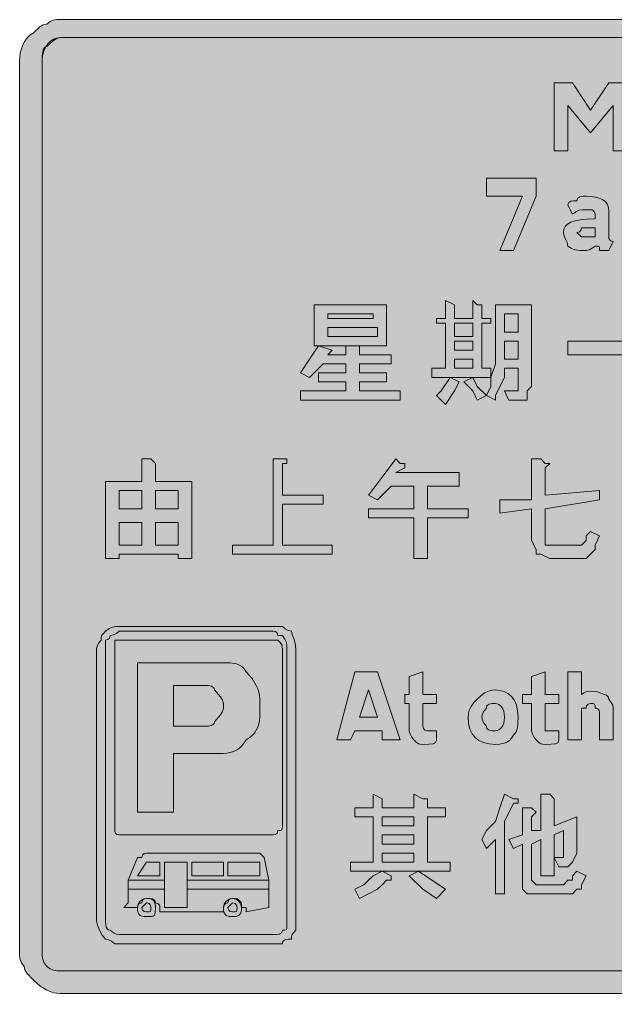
# Model space of a CAD drawing. Header units: metres. Extents: x 91 to 477, y 6 to 264.
# Drawn here: x 90.7 to 248.5, y 6.2 to 264.2 of the extents above; entities that cross this region are included whole.
import ezdxf

# ---------------------------------------------------------------- set-up
doc = ezdxf.new("R2010")
doc.units = ezdxf.units.M
for name, color, linetype, true_color in [('FILL_BLACK_000000', 7, 'Continuous', 0x000000), ('FILL_BLUE_0000FF', 7, 'Continuous', 0x0000ff), ('FILL_WHITE_FFFFFF', 7, 'Continuous', 0xffffff)]:
    doc.layers.add(name, color=color, linetype=linetype, true_color=true_color)

msp = doc.modelspace()

# ---------------------------------------------------------------- hatches: boundary and pattern name
at = {"layer": 'FILL_BLACK_000000', "true_color": 0x000000}
h = msp.add_hatch(color=7, dxfattribs=at)
h.dxf.hatch_style = 1
h.paths.add_polyline_path([(468.39, 264.22), (469.29, 264.09), (470.19, 263.73), (471.09, 263.04), (471.99, 262.83), (472.89, 262.29), (474.69, 260.64), (475.09, 260.59), (475.4, 260.43), (475.89, 259.89), (476.38, 259.12), (477.09, 258.24), (477.09, 253.44), (477.09, 17.04), (477.05, 15.24), (476.79, 13.44), (476.5, 12.54), (476.08, 11.64), (475.48, 10.74), (474.69, 9.84), (472.89, 8.19), (471.99, 7.65), (471.09, 7.44), (470.19, 6.75), (469.29, 6.39), (468.39, 6.26), (467.49, 6.24), (101.49, 6.24), (100.59, 6.3), (99.69, 6.46), (98.79, 6.75), (97.89, 7.14), (96.09, 8.26), (94.29, 9.84), (92.64, 11.64), (92.1, 12.54), (91.89, 13.44), (91.2, 14.34), (90.84, 15.24), (90.71, 16.14), (90.69, 17.04), (90.69, 253.44), (90.75, 254.39), (90.91, 255.41), (91.2, 256.46), (91.59, 257.49), (92.1, 258.47), (92.71, 259.35), (93.45, 260.08), (94.29, 260.64), (96.09, 262.29), (96.99, 262.83), (97.89, 263.04), (98.79, 263.73), (99.69, 264.09), (100.59, 264.22), (101.49, 264.24), (467.49, 264.24), (468.39, 264.22)])
h.paths.add_polyline_path([(99.69, 258.69), (97.89, 257.04), (97.49, 256.93), (97.2, 256.65), (96.98, 256.22), (96.84, 255.69), (96.71, 254.51), (96.69, 253.44), (96.69, 17.04), (96.71, 16.14), (96.84, 15.24), (97.2, 14.34), (97.89, 13.44), (98.79, 12.75), (99.69, 12.39), (100.59, 12.26), (101.49, 12.24), (467.49, 12.24), (468.69, 12.24), (469.4, 12.26), (469.89, 12.39), (470.38, 12.75), (471.09, 13.44), (471.78, 14.34), (472.14, 15.24), (472.27, 16.14), (472.29, 17.04), (472.29, 253.44), (472.27, 254.51), (472.14, 255.69), (472, 256.22), (471.78, 256.65), (471.49, 256.93), (471.09, 257.04), (469.29, 258.69), (468.39, 259.23), (467.49, 259.44), (101.49, 259.44), (100.59, 259.23), (99.69, 258.69)], flags=16)
h = msp.add_hatch(color=7, dxfattribs=at)
h.dxf.hatch_style = 1
h.paths.add_polyline_path([(235.89, 241.44), (235.89, 229.44), (232.29, 229.44), (232.29, 247.44), (237.09, 247.44), (241.89, 240.24), (246.69, 247.44), (251.49, 247.44), (251.49, 229.44), (247.89, 229.44), (247.89, 241.44), (241.89, 234.24), (235.89, 241.44)])
h = msp.add_hatch(color=7, dxfattribs=at)
h.dxf.hatch_style = 1
h.paths.add_polyline_path([(223.89, 217.44), (214.29, 217.44), (214.29, 222.24), (227.49, 222.24), (227.49, 217.44), (221.49, 203.04), (217.89, 203.04), (223.89, 217.44)])
h = msp.add_hatch(color=7, dxfattribs=at)
h.dxf.hatch_style = 1
h.paths.add_polyline_path([(242.94, 213.24), (242.58, 213.65), (242.29, 213.79), (241.89, 213.84), (240.69, 213.84), (239.79, 213.82), (238.89, 213.69), (237.99, 213.33), (237.09, 212.64), (235.89, 215.04), (235.94, 215.44), (236.1, 215.73), (236.64, 216.09), (237.41, 216.22), (238.29, 216.24), (238.34, 216.64), (238.5, 216.93), (239.04, 217.29), (239.81, 217.42), (240.69, 217.44), (241.98, 217.38), (243.15, 217.21), (244.17, 216.93), (245.04, 216.54), (245.74, 216.03), (246.26, 215.41), (246.58, 214.68), (246.69, 213.84), (246.69, 206.64), (246.74, 206.24), (246.88, 205.95), (247.29, 205.59), (247.89, 205.44), (246.69, 203.04), (244.29, 203.04), (244.27, 203.73), (244.14, 204.09), (243.78, 204.22), (243.09, 204.24), (242.34, 203.64), (241.57, 203.23), (240.69, 203.04), (239.1, 203.06), (237.84, 203.19), (236.81, 203.55), (235.89, 204.24), (235.7, 205.14), (235.29, 206.04), (234.88, 206.94), (234.69, 207.84), (234.8, 208.68), (235.16, 209.41), (235.77, 210.03), (236.64, 210.54), (237.8, 210.93), (239.25, 211.21), (241.01, 211.38), (243.09, 211.44), (243.09, 212.64), (242.94, 213.24)])
h.paths.add_polyline_path([(240.69, 206.64), (243.09, 206.64), (243.09, 209.04), (239.49, 209.04), (239.34, 208.44), (238.98, 208.03), (238.69, 207.89), (238.29, 207.84), (239.49, 206.64), (240.69, 206.64)], flags=16)
h = msp.add_hatch(color=7, dxfattribs=at)
h.dxf.hatch_style = 1
h.paths.add_polyline_path([(168.69, 188.64), (187.89, 188.64), (187.89, 177.84), (168.69, 177.84), (168.69, 188.64)])
h.paths.add_polyline_path([(172.29, 186.24), (172.29, 185.04), (184.29, 185.04), (184.29, 186.24), (172.29, 186.24)], flags=16)
h.paths.add_polyline_path([(185.49, 182.64), (172.29, 182.64), (172.29, 180.24), (185.49, 180.24), (185.49, 182.64)], flags=16)
h = msp.add_hatch(color=7, dxfattribs=at)
h.dxf.hatch_style = 1
h.paths.add_polyline_path([(211.89, 188.64), (213.09, 188.64), (213.09, 187.44), (213.09, 185.04), (215.49, 185.04), (215.49, 183.84), (213.09, 183.84), (213.09, 171.84), (215.49, 171.84), (215.49, 169.44), (199.89, 169.44), (199.89, 171.84), (203.49, 171.84), (203.49, 183.84), (201.09, 183.84), (201.09, 185.04), (203.49, 185.04), (203.49, 189.84), (205.89, 188.64), (205.89, 187.44), (205.89, 185.04), (210.69, 185.04), (210.69, 189.84), (211.89, 188.64)])
h.paths.add_polyline_path([(205.89, 176.64), (210.69, 176.64), (210.69, 179.04), (205.89, 179.04), (205.89, 176.64)], flags=16)
h.paths.add_polyline_path([(205.89, 174.24), (205.89, 171.84), (210.69, 171.84), (210.69, 174.24), (205.89, 174.24)], flags=16)
h.paths.add_polyline_path([(210.69, 183.84), (205.89, 183.84), (205.89, 180.24), (210.69, 180.24), (210.69, 183.84)], flags=16)
h = msp.add_hatch(color=7, dxfattribs=at)
h.dxf.hatch_style = 1
h.paths.add_polyline_path([(225.09, 165.84), (225.09, 164.64), (225.09, 163.44), (223.89, 163.44), (220.29, 163.44), (219.09, 165.84), (221.49, 165.84), (222.69, 165.84), (222.69, 167.04), (222.69, 171.84), (219.09, 171.84), (219.09, 169.44), (217.89, 167.04), (216.69, 164.64), (216.69, 163.44), (214.29, 164.64), (215.49, 167.04), (215.49, 169.44), (216.69, 173.04), (216.69, 176.64), (216.69, 188.64), (226.29, 188.64), (226.29, 167.04), (225.09, 165.84)])
h.paths.add_polyline_path([(219.09, 179.04), (219.09, 174.24), (222.69, 174.24), (222.69, 179.04), (219.09, 179.04)], flags=16)
h.paths.add_polyline_path([(222.69, 186.24), (219.09, 186.24), (219.09, 181.44), (222.69, 181.44), (222.69, 186.24)], flags=16)
h = msp.add_hatch(color=7, dxfattribs=at)
h.dxf.hatch_style = 1
h.paths.add_polyline_path([(262.29, 179.04), (262.29, 175.44), (235.89, 175.44), (235.89, 179.04), (262.29, 179.04)])
h = msp.add_hatch(color=7, dxfattribs=at)
h.dxf.hatch_style = 1
h.paths.add_polyline_path([(172.29, 175.44), (177.09, 175.44), (177.09, 177.84), (180.69, 177.84), (180.69, 176.64), (180.69, 175.44), (189.09, 175.44), (189.09, 173.04), (180.69, 173.04), (180.69, 170.64), (187.89, 170.64), (187.89, 168.24), (180.69, 168.24), (180.69, 165.84), (191.49, 165.84), (191.49, 163.44), (165.09, 163.44), (165.09, 165.84), (177.09, 165.84), (177.09, 168.24), (169.89, 168.24), (169.89, 170.64), (177.09, 170.64), (177.09, 173.04), (171.09, 173.04), (167.49, 169.44), (165.09, 170.64), (167.49, 174.24), (169.89, 177.84), (173.49, 176.64), (172.29, 175.44)])
h = msp.add_hatch(color=7, dxfattribs=at)
h.dxf.hatch_style = 1
h.paths.add_polyline_path([(202.29, 165.84), (204.69, 169.44), (207.09, 168.24), (205.89, 165.84), (203.49, 162.24), (201.09, 164.64), (202.29, 165.84)])
h = msp.add_hatch(color=7, dxfattribs=at)
h.dxf.hatch_style = 1
h.paths.add_polyline_path([(211.89, 167.04), (214.29, 164.64), (211.89, 163.44), (210.69, 165.84), (208.29, 168.24), (210.69, 169.44), (211.89, 167.04)])
h = msp.add_hatch(color=7, dxfattribs=at)
h.dxf.hatch_style = 1
h.paths.add_polyline_path([(126.69, 141.84), (136.29, 141.84), (136.29, 121.44), (132.69, 121.44), (132.69, 122.64), (117.09, 122.64), (117.09, 121.44), (113.49, 121.44), (113.49, 141.84), (123.09, 141.84), (123.09, 147.84), (125.49, 147.84), (126.69, 146.64), (126.69, 141.84)])
h.paths.add_polyline_path([(123.09, 134.64), (123.09, 139.44), (117.09, 139.44), (117.09, 134.64), (123.09, 134.64)], flags=16)
h.paths.add_polyline_path([(126.69, 134.64), (132.69, 134.64), (132.69, 139.44), (126.69, 139.44), (126.69, 134.64)], flags=16)
h.paths.add_polyline_path([(117.09, 131.04), (117.09, 125.04), (123.09, 125.04), (123.09, 131.04), (117.09, 131.04)], flags=16)
h.paths.add_polyline_path([(132.69, 131.04), (126.69, 131.04), (126.69, 125.04), (132.69, 125.04), (132.69, 131.04)], flags=16)
h = msp.add_hatch(color=7, dxfattribs=at)
h.dxf.hatch_style = 1
h.paths.add_polyline_path([(161.49, 147.84), (161.49, 146.64), (160.29, 146.64), (160.29, 138.24), (171.09, 138.24), (171.09, 135.84), (160.29, 135.84), (160.29, 125.04), (173.49, 125.04), (173.49, 122.64), (147.09, 122.64), (147.09, 125.04), (157.89, 125.04), (157.89, 147.84), (160.29, 147.84), (161.49, 147.84)])
h = msp.add_hatch(color=7, dxfattribs=at)
h.dxf.hatch_style = 1
h.paths.add_polyline_path([(186.69, 143.04), (190.29, 147.84), (191.49, 146.64), (192.69, 146.64), (192.69, 145.44), (190.29, 144.24), (207.09, 144.24), (207.09, 140.64), (198.69, 140.64), (198.69, 134.64), (209.49, 134.64), (209.49, 132.24), (198.69, 132.24), (198.69, 121.44), (195.09, 121.44), (195.09, 132.24), (183.09, 132.24), (183.09, 134.64), (195.09, 134.64), (195.09, 140.64), (189.09, 140.64), (185.49, 137.04), (183.09, 138.24), (186.69, 143.04)])
h = msp.add_hatch(color=7, dxfattribs=at)
h.dxf.hatch_style = 1
h.paths.add_polyline_path([(229.89, 146.64), (231.09, 146.64), (229.89, 145.44), (229.89, 138.24), (244.29, 139.44), (244.29, 137.04), (229.89, 134.64), (229.89, 127.44), (229.89, 126.24), (229.89, 125.04), (231.09, 125.04), (238.29, 125.04), (239.49, 125.04), (240.69, 126.24), (240.69, 127.44), (241.89, 128.64), (244.29, 127.44), (243.09, 125.04), (243.09, 123.84), (241.89, 122.64), (240.69, 121.44), (239.49, 121.44), (231.09, 121.44), (228.69, 122.64), (227.49, 122.64), (227.49, 123.84), (226.29, 126.24), (226.29, 134.64), (217.89, 133.44), (217.89, 137.04), (226.29, 137.04), (226.29, 147.84), (228.69, 147.84), (229.89, 146.64)])
h = msp.add_hatch(color=7, dxfattribs=at)
h.dxf.hatch_style = 1
h.paths.add_polyline_path([(115.01, 20.13), (114.24, 20.49), (113.49, 20.64), (112.61, 21.73), (111.84, 23.04), (111.3, 24.35), (111.09, 25.44), (111.09, 97.44), (111.28, 98.32), (111.69, 99.09), (112.29, 99.84), (112.31, 100.55), (112.44, 101.04), (112.8, 101.53), (113.49, 102.24), (114.39, 102.93), (115.29, 103.29), (116.19, 103.42), (117.09, 103.44), (157.89, 103.44), (160.29, 103.44), (161.04, 102.84), (161.81, 102.43), (162.69, 102.24), (162.88, 101.32), (163.29, 100.29), (163.7, 99.03), (163.89, 97.44), (163.89, 25.44), (163.89, 23.04), (163.2, 22.33), (162.84, 21.84), (162.71, 21.35), (162.69, 20.64), (161.81, 20.62), (161.04, 20.49), (160.5, 20.13), (160.34, 19.84), (160.29, 19.44), (157.89, 19.44), (117.09, 19.44), (115.89, 19.44), (115.01, 20.13)])
h.paths.add_polyline_path([(158.77, 21.86), (159.54, 21.99), (160.08, 22.35), (160.24, 22.64), (160.29, 23.04), (160.98, 23.06), (161.34, 23.19), (161.47, 23.55), (161.49, 24.24), (161.49, 25.44), (161.49, 97.44), (161.47, 98.34), (161.34, 99.24), (160.98, 100.14), (160.29, 101.04), (159.09, 101.04), (159.04, 101.44), (158.9, 101.73), (158.49, 102.09), (157.89, 102.24), (117.09, 102.24), (116.34, 101.64), (115.57, 101.23), (114.69, 101.04), (114.64, 100.64), (114.5, 100.35), (114.09, 99.99), (113.49, 99.84), (113.49, 97.44), (113.49, 25.44), (113.51, 24.56), (113.64, 23.79), (114, 23.25), (114.29, 23.09), (114.69, 23.04), (115.57, 22.35), (116.34, 21.99), (117.09, 21.84), (157.89, 21.84), (158.77, 21.86)], flags=16)
h = msp.add_hatch(color=7, dxfattribs=at)
h.dxf.hatch_style = 1
h.paths.add_polyline_path([(186.69, 75.84), (183.09, 75.84), (179.49, 75.84), (178.29, 73.44), (174.69, 73.44), (179.49, 91.44), (183.09, 91.44), (185.49, 91.44), (191.49, 73.44), (186.69, 73.44), (186.69, 75.84)])
h.paths.add_polyline_path([(180.69, 79.44), (183.09, 79.44), (185.49, 79.44), (183.09, 86.64), (180.69, 79.44)], flags=16)
h = msp.add_hatch(color=7, dxfattribs=at)
h.dxf.hatch_style = 1
h.paths.add_polyline_path([(201.09, 85.44), (201.09, 83.04), (197.49, 83.04), (197.49, 77.04), (197.64, 76.44), (198, 76.03), (198.29, 75.89), (198.69, 75.84), (199.89, 75.84), (201.09, 75.84), (201.09, 73.44), (201.03, 73.04), (200.86, 72.75), (200.58, 72.53), (200.19, 72.39), (199.06, 72.26), (197.49, 72.24), (196.78, 72.26), (196.29, 72.39), (195.8, 72.75), (195.09, 73.44), (194.49, 74.19), (194.08, 74.96), (193.89, 75.84), (193.89, 83.04), (192.69, 83.04), (192.69, 85.44), (193.89, 85.44), (193.89, 90.24), (197.49, 91.44), (197.49, 85.44), (201.09, 85.44)])
h = msp.add_hatch(color=7, dxfattribs=at)
h.dxf.hatch_style = 1
h.paths.add_polyline_path([(233.49, 85.44), (233.49, 83.04), (229.89, 83.04), (229.89, 77.04), (229.89, 75.84), (231.09, 75.84), (232.29, 75.84), (233.49, 75.84), (233.49, 73.44), (233.43, 73.04), (233.27, 72.75), (232.98, 72.53), (232.59, 72.39), (231.46, 72.26), (229.89, 72.24), (229.18, 72.26), (228.69, 72.39), (228.2, 72.75), (227.49, 73.44), (226.89, 74.19), (226.48, 74.96), (226.29, 75.84), (226.29, 83.04), (223.89, 83.04), (223.89, 85.44), (226.29, 85.44), (226.29, 90.24), (229.89, 91.44), (229.89, 85.44), (233.49, 85.44)])
h = msp.add_hatch(color=7, dxfattribs=at)
h.dxf.hatch_style = 1
h.paths.add_polyline_path([(239.99, 85.83), (240.6, 86.11), (241.28, 86.28), (242.04, 86.34), (242.85, 86.28), (243.71, 86.11), (244.59, 85.83), (245.49, 85.44), (246.09, 85.29), (246.5, 84.93), (246.64, 84.64), (246.69, 84.24), (247.38, 83.36), (247.74, 82.59), (247.89, 81.84), (247.89, 73.44), (244.29, 73.44), (244.29, 80.64), (244.14, 81.24), (243.78, 81.65), (243.49, 81.79), (243.09, 81.84), (243.07, 82.53), (242.94, 82.89), (242.58, 83.02), (241.89, 83.04), (241.29, 82.89), (240.88, 82.53), (240.74, 82.24), (240.69, 81.84), (239.49, 81.84), (239.49, 80.64), (239.49, 73.44), (235.89, 73.44), (235.89, 91.44), (239.49, 91.44), (239.49, 85.44), (239.99, 85.83)])
h = msp.add_hatch(color=7, dxfattribs=at)
h.dxf.hatch_style = 1
h.paths.add_polyline_path([(222.54, 76.59), (222.18, 75.56), (221.49, 74.64), (220.99, 73.85), (220.4, 73.25), (219.76, 72.83), (219.09, 72.54), (217.78, 72.28), (216.69, 72.24), (215, 72.35), (213.54, 72.69), (212.3, 73.25), (211.29, 74.04), (210.5, 75.05), (209.94, 76.29), (209.6, 77.75), (209.49, 79.44), (209.54, 80.29), (209.7, 81.03), (210.24, 82.29), (211.01, 83.32), (211.89, 84.24), (212.81, 85.12), (213.84, 85.89), (215.1, 86.43), (215.84, 86.59), (216.69, 86.64), (217.98, 86.53), (219.15, 86.19), (220.17, 85.63), (221.04, 84.84), (221.74, 83.83), (222.26, 82.59), (222.58, 81.13), (222.69, 79.44), (222.67, 77.85), (222.54, 76.59)])
h.paths.add_polyline_path([(218.88, 81.01), (218.65, 81.63), (218.34, 82.14), (217.98, 82.53), (217.57, 82.81), (217.14, 82.98), (216.69, 83.04), (215.81, 83.02), (215.04, 82.89), (214.5, 82.53), (214.34, 82.24), (214.29, 81.84), (213.69, 81.09), (213.28, 80.32), (213.09, 79.44), (213.28, 78.56), (213.69, 77.79), (214.29, 77.04), (214.34, 76.64), (214.5, 76.35), (215.04, 75.99), (215.81, 75.86), (216.69, 75.84), (217.14, 75.9), (217.57, 76.06), (217.98, 76.35), (218.34, 76.74), (218.65, 77.25), (218.88, 77.86), (219.04, 78.6), (219.09, 79.44), (219.04, 80.28), (218.88, 81.01)], flags=16)
h = msp.add_hatch(color=7, dxfattribs=at)
h.dxf.hatch_style = 1
h.paths.add_polyline_path([(198.69, 57.84), (198.69, 56.64), (198.69, 55.44), (203.49, 55.44), (203.49, 53.04), (198.69, 53.04), (198.69, 41.04), (204.69, 41.04), (204.69, 38.64), (178.29, 38.64), (178.29, 41.04), (184.29, 41.04), (184.29, 53.04), (179.49, 53.04), (179.49, 55.44), (184.29, 55.44), (184.29, 59.04), (186.69, 57.84), (186.69, 55.44), (195.09, 55.44), (195.09, 59.04), (197.49, 57.84), (198.69, 57.84)])
h.paths.add_polyline_path([(186.69, 45.84), (195.09, 45.84), (195.09, 48.24), (186.69, 48.24), (186.69, 45.84)], flags=16)
h.paths.add_polyline_path([(186.69, 53.04), (186.69, 50.64), (195.09, 50.64), (195.09, 53.04), (186.69, 53.04)], flags=16)
h.paths.add_polyline_path([(195.09, 43.44), (186.69, 43.44), (186.69, 41.04), (195.09, 41.04), (195.09, 43.44)], flags=16)
h = msp.add_hatch(color=7, dxfattribs=at)
h.dxf.hatch_style = 1
h.paths.add_polyline_path([(222.69, 57.84), (222.69, 56.64), (221.49, 56.64), (219.09, 51.84), (219.09, 32.64), (216.69, 32.64), (216.69, 47.04), (214.29, 44.64), (213.09, 47.04), (214.29, 49.44), (216.69, 51.84), (217.89, 55.44), (219.09, 59.04), (221.49, 57.84), (222.69, 57.84)])
h = msp.add_hatch(color=7, dxfattribs=at)
h.dxf.hatch_style = 1
h.paths.add_polyline_path([(228.69, 37.44), (228.69, 47.04), (226.29, 45.84), (226.29, 37.44), (226.29, 36.24), (227.49, 35.04), (228.69, 35.04), (234.69, 35.04), (235.89, 36.24), (237.09, 36.24), (237.09, 37.44), (238.29, 38.64), (240.69, 37.44), (239.49, 35.04), (239.49, 33.84), (238.29, 33.84), (237.09, 32.64), (235.89, 32.64), (227.49, 32.64), (225.09, 32.64), (223.89, 33.84), (223.89, 35.04), (223.89, 36.24), (223.89, 45.84), (221.49, 44.64), (220.29, 47.04), (223.89, 48.24), (223.89, 55.44), (225.09, 55.44), (226.29, 55.44), (227.49, 54.24), (226.29, 53.04), (226.29, 49.44), (228.69, 49.44), (228.69, 59.04), (231.09, 59.04), (232.29, 57.84), (232.29, 50.64), (238.29, 53.04), (238.29, 44.64), (238.29, 43.44), (237.09, 41.04), (235.89, 39.84), (234.69, 39.84), (233.49, 39.84), (232.29, 42.24), (232.29, 37.44), (228.69, 37.44)])
h.paths.add_polyline_path([(233.49, 42.24), (234.69, 42.24), (234.69, 43.44), (234.69, 44.64), (234.69, 49.44), (232.29, 48.24), (232.29, 42.24), (233.49, 42.24)], flags=16)
h = msp.add_hatch(color=7, dxfattribs=at)
h.dxf.hatch_style = 1
h.paths.add_polyline_path([(135.09, 41.04), (129.09, 41.04), (129.09, 36.24), (119.49, 36.24), (121.89, 42.24), (123.09, 42.24), (123.14, 42.64), (123.28, 42.93), (123.69, 43.29), (124.29, 43.44), (154.29, 43.44), (155.49, 42.24), (156.69, 36.24), (135.09, 36.24), (135.09, 41.04)])
h.paths.add_polyline_path([(154.29, 41.04), (145.89, 41.04), (145.89, 37.44), (154.29, 37.44), (154.29, 41.04)], flags=16)
h.paths.add_polyline_path([(144.69, 37.44), (144.69, 41.04), (136.29, 41.04), (136.29, 37.44), (144.69, 37.44)], flags=16)
h.paths.add_polyline_path([(124.29, 41.04), (121.89, 37.44), (127.89, 37.44), (127.89, 41.04), (124.29, 41.04)], flags=16)
h = msp.add_hatch(color=7, dxfattribs=at)
h.dxf.hatch_style = 1
h.paths.add_polyline_path([(129.09, 36.24), (129.09, 33.84), (119.49, 33.84), (119.49, 36.24), (129.09, 36.24)])
h = msp.add_hatch(color=7, dxfattribs=at)
h.dxf.hatch_style = 1
h.paths.add_polyline_path([(156.69, 36.24), (156.69, 33.84), (135.09, 33.84), (135.09, 36.24), (156.69, 36.24)])
h = msp.add_hatch(color=7, dxfattribs=at)
h.dxf.hatch_style = 1
h.paths.add_polyline_path([(181.89, 35.04), (183.09, 36.24), (184.29, 37.44), (186.69, 38.64), (189.09, 37.44), (189.09, 36.24), (187.89, 36.24), (186.69, 35.04), (185.49, 33.84), (183.09, 32.64), (180.69, 31.44), (179.49, 33.84), (181.89, 35.04)])
h = msp.add_hatch(color=7, dxfattribs=at)
h.dxf.hatch_style = 1
h.paths.add_polyline_path([(199.89, 36.24), (203.49, 33.84), (201.09, 31.44), (197.49, 33.84), (193.89, 37.44), (196.29, 38.64), (199.89, 36.24)])
h = msp.add_hatch(color=7, dxfattribs=at)
h.dxf.hatch_style = 1
h.paths.add_polyline_path([(150.69, 27.84), (150.69, 29.04), (149.49, 29.04), (149.49, 30.24), (148.78, 30.93), (148.29, 31.29), (147.8, 31.42), (147.09, 31.44), (146.49, 31.29), (146.08, 30.93), (145.94, 30.64), (145.89, 30.24), (145.49, 30.19), (145.2, 30.05), (144.84, 29.64), (144.69, 29.04), (144.69, 27.84), (127.89, 27.84), (127.89, 29.04), (127.84, 29.44), (127.7, 29.73), (127.29, 30.09), (126.69, 30.24), (126.64, 30.64), (126.48, 30.93), (125.94, 31.29), (125.17, 31.42), (124.29, 31.44), (123.69, 31.29), (123.28, 30.93), (123.14, 30.64), (123.09, 30.24), (122.69, 30.19), (122.4, 30.05), (122.04, 29.64), (121.89, 29.04), (118.29, 29.04), (119.49, 30.24), (119.49, 33.84), (129.09, 33.84), (129.09, 29.04), (135.09, 29.04), (135.09, 33.84), (156.69, 33.84), (156.69, 30.24), (156.69, 29.04), (150.69, 27.84)])
h = msp.add_hatch(color=7, dxfattribs=at)
h.dxf.hatch_style = 1
h.paths.add_polyline_path([(126.56, 27.23), (126.39, 26.94), (126.1, 26.77), (125.68, 26.68), (124.29, 26.64), (123.41, 26.68), (122.64, 26.94), (122.33, 27.23), (122.1, 27.65), (121.94, 28.25), (121.89, 29.04), (122.1, 29.92), (122.64, 30.69), (123.41, 31.23), (124.29, 31.44), (125.08, 31.39), (125.68, 31.23), (126.1, 31), (126.39, 30.69), (126.65, 29.92), (126.69, 29.04), (126.65, 27.65), (126.56, 27.23)])
h.paths.add_polyline_path([(124.98, 30.05), (124.69, 30.19), (124.29, 30.24), (123.09, 29.04), (123.14, 28.64), (123.28, 28.35), (123.69, 27.99), (124.29, 27.84), (124.98, 27.86), (125.34, 27.99), (125.47, 28.35), (125.49, 29.04), (125.34, 29.64), (124.98, 30.05)], flags=16)
h = msp.add_hatch(color=7, dxfattribs=at)
h.dxf.hatch_style = 1
h.paths.add_polyline_path([(149.28, 27.65), (149.05, 27.23), (148.74, 26.94), (147.97, 26.68), (147.09, 26.64), (146.21, 26.68), (145.44, 26.94), (145.13, 27.23), (144.9, 27.65), (144.74, 28.25), (144.69, 29.04), (144.9, 29.92), (145.44, 30.69), (146.21, 31.23), (147.09, 31.44), (147.97, 31.23), (148.74, 30.69), (149.28, 29.92), (149.49, 29.04), (149.44, 28.25), (149.28, 27.65)])
h.paths.add_polyline_path([(147.78, 30.05), (147.49, 30.19), (147.09, 30.24), (145.89, 29.04), (145.94, 28.64), (146.08, 28.35), (146.49, 27.99), (147.09, 27.84), (147.78, 27.86), (148.14, 27.99), (148.27, 28.35), (148.29, 29.04), (148.14, 29.64), (147.78, 30.05)], flags=16)
at = {"layer": 'FILL_BLUE_0000FF', "true_color": 0x0000ff}
h = msp.add_hatch(color=7, dxfattribs=at)
h.dxf.hatch_style = 1
h.paths.add_polyline_path([(116.49, 48.39), (116.08, 48.75), (115.94, 49.04), (115.89, 49.44), (115.89, 50.64), (115.89, 97.44), (115.89, 98.64), (115.89, 99.84), (117.09, 99.84), (157.89, 99.84), (159.09, 99.84), (159.78, 99.13), (160.14, 98.64), (160.27, 98.15), (160.29, 97.44), (160.29, 50.64), (160.27, 49.95), (160.14, 49.59), (159.78, 49.46), (159.09, 49.44), (159.04, 49.04), (158.9, 48.75), (158.49, 48.39), (157.89, 48.24), (117.09, 48.24), (116.49, 48.39)])
at = {"layer": 'FILL_WHITE_FFFFFF', "true_color": 0xffffff}
h = msp.add_hatch(color=7, dxfattribs=at)
h.dxf.hatch_style = 1
h.paths.add_polyline_path([(467.49, 259.44), (468.39, 259.23), (469.29, 258.69), (471.09, 257.04), (471.49, 256.93), (471.78, 256.65), (472, 256.22), (472.14, 255.69), (472.27, 254.51), (472.29, 253.44), (472.29, 17.04), (472.29, 14.64), (471.89, 14.59), (471.6, 14.45), (471.24, 14.04), (471.09, 13.44), (470.38, 12.75), (469.89, 12.39), (469.4, 12.26), (468.69, 12.24), (467.49, 12.24), (101.49, 12.24), (100.59, 12.26), (99.69, 12.39), (98.79, 12.75), (97.89, 13.44), (97.2, 14.34), (96.84, 15.24), (96.71, 16.14), (96.69, 17.04), (96.69, 253.44), (96.8, 254.73), (97.1, 255.9), (97.58, 256.92), (98.19, 257.79), (98.92, 258.49), (99.73, 259.01), (100.59, 259.33), (101.49, 259.44), (467.49, 259.44)])
h = msp.add_hatch(color=7, dxfattribs=at)
h.dxf.hatch_style = 1
h.paths.add_polyline_path([(121.89, 54.24), (121.89, 93.84), (144.69, 93.84), (146.47, 93.8), (148.14, 93.54), (148.9, 93.25), (149.58, 92.83), (150.19, 92.23), (150.69, 91.44), (152.26, 89.64), (153.39, 87.84), (153.78, 86.94), (154.06, 86.04), (154.23, 85.14), (154.29, 84.24), (154.29, 79.44), (154.23, 78.54), (154.06, 77.66), (153.78, 76.8), (153.39, 75.99), (152.88, 75.23), (152.26, 74.55), (151.53, 73.94), (150.69, 73.44), (150.19, 72.6), (149.58, 71.86), (148.9, 71.25), (148.14, 70.74), (147.33, 70.35), (146.47, 70.06), (145.59, 69.9), (144.69, 69.84), (131.49, 69.84), (131.49, 54.24), (121.89, 54.24)])
h.paths.add_polyline_path([(140.77, 77.06), (141.54, 77.19), (142.08, 77.55), (142.24, 77.84), (142.29, 78.24), (143.94, 80.04), (144.48, 80.94), (144.69, 81.84), (144.69, 83.04), (144.48, 83.94), (143.94, 84.84), (142.29, 86.64), (142.24, 87.04), (142.08, 87.33), (141.54, 87.69), (140.77, 87.82), (139.89, 87.84), (131.49, 87.84), (131.49, 77.04), (139.89, 77.04), (140.77, 77.06)], flags=16)

# ---------------------------------------------------------------- linework, layer by layer
at = {"layer": 'FILL_BLACK_000000', "lineweight": 0, "true_color": 0x000000}
for points in [[(467.49, 6.24), (101.49, 6.24), (100.59, 6.3), (99.69, 6.46), (98.79, 6.75), (97.89, 7.14), (96.09, 8.26), (94.29, 9.84), (92.64, 11.64), (92.1, 12.54), (91.89, 13.44), (91.2, 14.34), (90.84, 15.24), (90.71, 16.14), (90.69, 17.04), (90.69, 253.44), (90.75, 254.39), (90.91, 255.41), (91.2, 256.46), (91.59, 257.49), (92.1, 258.47), (92.71, 259.35), (93.45, 260.08), (94.29, 260.64), (96.09, 262.29), (96.99, 262.83), (97.89, 263.04), (98.79, 263.73), (99.69, 264.09), (100.59, 264.22), (101.49, 264.24), (467.49, 264.24)], [(467.49, 259.44), (101.49, 259.44), (100.59, 259.23), (99.69, 258.69), (97.89, 257.04), (97.49, 256.93), (97.2, 256.65), (96.98, 256.22), (96.84, 255.69), (96.71, 254.51), (96.69, 253.44), (96.69, 17.04), (96.71, 16.14), (96.84, 15.24), (97.2, 14.34), (97.89, 13.44), (98.79, 12.75), (99.69, 12.39), (100.59, 12.26), (101.49, 12.24), (467.49, 12.24)]]:
    msp.add_lwpolyline(points, dxfattribs=at)
for points in [[(235.89, 241.44), (235.89, 229.44), (232.29, 229.44), (232.29, 247.44), (237.09, 247.44), (241.89, 240.24), (246.69, 247.44), (251.49, 247.44), (251.49, 229.44), (247.89, 229.44), (247.89, 241.44), (241.89, 234.24)], [(223.89, 217.44), (214.29, 217.44), (214.29, 222.24), (227.49, 222.24), (227.49, 217.44), (221.49, 203.04), (217.89, 203.04)], [(242.94, 213.24), (242.58, 213.65), (242.29, 213.79), (241.89, 213.84), (240.69, 213.84), (239.79, 213.82), (238.89, 213.69), (237.99, 213.33), (237.09, 212.64), (235.89, 215.04), (235.94, 215.44), (236.1, 215.73), (236.64, 216.09), (237.41, 216.22), (238.29, 216.24), (238.34, 216.64), (238.5, 216.93), (239.04, 217.29), (239.81, 217.42), (240.69, 217.44), (241.98, 217.38), (243.15, 217.21), (244.17, 216.93), (245.04, 216.54), (245.74, 216.03), (246.26, 215.41), (246.58, 214.68), (246.69, 213.84), (246.69, 206.64), (246.74, 206.24), (246.88, 205.95), (247.29, 205.59), (247.89, 205.44), (246.69, 203.04), (244.29, 203.04), (244.27, 203.73), (244.14, 204.09), (243.78, 204.22), (243.09, 204.24), (242.34, 203.64), (241.57, 203.23), (240.69, 203.04), (239.1, 203.06), (237.84, 203.19), (236.81, 203.55), (235.89, 204.24), (235.7, 205.14), (235.29, 206.04), (234.88, 206.94), (234.69, 207.84), (234.8, 208.68), (235.16, 209.41), (235.77, 210.03), (236.64, 210.54), (237.8, 210.93), (239.25, 211.21), (241.01, 211.38), (243.09, 211.44), (243.09, 212.64)], [(240.69, 206.64), (243.09, 206.64), (243.09, 209.04), (239.49, 209.04), (239.34, 208.44), (238.98, 208.03), (238.69, 207.89), (238.29, 207.84), (239.49, 206.64)], [(168.69, 188.64), (187.89, 188.64), (187.89, 177.84), (168.69, 177.84)], [(211.89, 188.64), (213.09, 188.64), (213.09, 187.44), (213.09, 185.04), (215.49, 185.04), (215.49, 183.84), (213.09, 183.84), (213.09, 171.84), (215.49, 171.84), (215.49, 169.44), (199.89, 169.44), (199.89, 171.84), (203.49, 171.84), (203.49, 183.84), (201.09, 183.84), (201.09, 185.04), (203.49, 185.04), (203.49, 189.84), (205.89, 188.64), (205.89, 187.44), (205.89, 185.04), (210.69, 185.04), (210.69, 189.84)], [(225.09, 165.84), (225.09, 164.64), (225.09, 163.44), (223.89, 163.44), (220.29, 163.44), (219.09, 165.84), (221.49, 165.84), (222.69, 165.84), (222.69, 167.04), (222.69, 171.84), (219.09, 171.84), (219.09, 169.44), (217.89, 167.04), (216.69, 164.64), (216.69, 163.44), (214.29, 164.64), (215.49, 167.04), (215.49, 169.44), (216.69, 173.04), (216.69, 176.64), (216.69, 188.64), (226.29, 188.64), (226.29, 167.04)], [(172.29, 186.24), (172.29, 185.04), (184.29, 185.04), (184.29, 186.24)], [(222.69, 186.24), (219.09, 186.24), (219.09, 181.44), (222.69, 181.44)], [(210.69, 183.84), (205.89, 183.84), (205.89, 180.24), (210.69, 180.24)], [(185.49, 182.64), (172.29, 182.64), (172.29, 180.24), (185.49, 180.24)], [(205.89, 176.64), (210.69, 176.64), (210.69, 179.04), (205.89, 179.04)], [(219.09, 179.04), (219.09, 174.24), (222.69, 174.24), (222.69, 179.04)], [(262.29, 179.04), (262.29, 175.44), (235.89, 175.44), (235.89, 179.04)], [(172.29, 175.44), (177.09, 175.44), (177.09, 177.84), (180.69, 177.84), (180.69, 176.64), (180.69, 175.44), (189.09, 175.44), (189.09, 173.04), (180.69, 173.04), (180.69, 170.64), (187.89, 170.64), (187.89, 168.24), (180.69, 168.24), (180.69, 165.84), (191.49, 165.84), (191.49, 163.44), (165.09, 163.44), (165.09, 165.84), (177.09, 165.84), (177.09, 168.24), (169.89, 168.24), (169.89, 170.64), (177.09, 170.64), (177.09, 173.04), (171.09, 173.04), (167.49, 169.44), (165.09, 170.64), (167.49, 174.24), (169.89, 177.84), (173.49, 176.64)], [(205.89, 174.24), (205.89, 171.84), (210.69, 171.84), (210.69, 174.24)], [(202.29, 165.84), (204.69, 169.44), (207.09, 168.24), (205.89, 165.84), (203.49, 162.24), (201.09, 164.64)], [(211.89, 167.04), (214.29, 164.64), (211.89, 163.44), (210.69, 165.84), (208.29, 168.24), (210.69, 169.44)], [(126.69, 141.84), (136.29, 141.84), (136.29, 121.44), (132.69, 121.44), (132.69, 122.64), (117.09, 122.64), (117.09, 121.44), (113.49, 121.44), (113.49, 141.84), (123.09, 141.84), (123.09, 147.84), (125.49, 147.84), (126.69, 146.64)], [(161.49, 147.84), (161.49, 146.64), (160.29, 146.64), (160.29, 138.24), (171.09, 138.24), (171.09, 135.84), (160.29, 135.84), (160.29, 125.04), (173.49, 125.04), (173.49, 122.64), (147.09, 122.64), (147.09, 125.04), (157.89, 125.04), (157.89, 147.84), (160.29, 147.84)], [(186.69, 143.04), (190.29, 147.84), (191.49, 146.64), (192.69, 146.64), (192.69, 145.44), (190.29, 144.24), (207.09, 144.24), (207.09, 140.64), (198.69, 140.64), (198.69, 134.64), (209.49, 134.64), (209.49, 132.24), (198.69, 132.24), (198.69, 121.44), (195.09, 121.44), (195.09, 132.24), (183.09, 132.24), (183.09, 134.64), (195.09, 134.64), (195.09, 140.64), (189.09, 140.64), (185.49, 137.04), (183.09, 138.24)], [(229.89, 146.64), (231.09, 146.64), (229.89, 145.44), (229.89, 138.24), (244.29, 139.44), (244.29, 137.04), (229.89, 134.64), (229.89, 127.44), (229.89, 126.24), (229.89, 125.04), (231.09, 125.04), (238.29, 125.04), (239.49, 125.04), (240.69, 126.24), (240.69, 127.44), (241.89, 128.64), (244.29, 127.44), (243.09, 125.04), (243.09, 123.84), (241.89, 122.64), (240.69, 121.44), (239.49, 121.44), (231.09, 121.44), (228.69, 122.64), (227.49, 122.64), (227.49, 123.84), (226.29, 126.24), (226.29, 134.64), (217.89, 133.44), (217.89, 137.04), (226.29, 137.04), (226.29, 147.84), (228.69, 147.84)], [(123.09, 134.64), (123.09, 139.44), (117.09, 139.44), (117.09, 134.64)], [(126.69, 134.64), (132.69, 134.64), (132.69, 139.44), (126.69, 139.44)], [(117.09, 131.04), (117.09, 125.04), (123.09, 125.04), (123.09, 131.04)], [(132.69, 131.04), (126.69, 131.04), (126.69, 125.04), (132.69, 125.04)], [(115.01, 20.13), (114.24, 20.49), (113.49, 20.64), (112.61, 21.73), (111.84, 23.04), (111.3, 24.35), (111.09, 25.44), (111.09, 97.44), (111.28, 98.32), (111.69, 99.09), (112.29, 99.84), (112.31, 100.55), (112.44, 101.04), (112.8, 101.53), (113.49, 102.24), (114.39, 102.93), (115.29, 103.29), (116.19, 103.42), (117.09, 103.44), (157.89, 103.44), (160.29, 103.44), (161.04, 102.84), (161.81, 102.43), (162.69, 102.24), (162.88, 101.32), (163.29, 100.29), (163.7, 99.03), (163.89, 97.44), (163.89, 25.44), (163.89, 23.04), (163.2, 22.33), (162.84, 21.84), (162.71, 21.35), (162.69, 20.64), (161.81, 20.62), (161.04, 20.49), (160.5, 20.13), (160.34, 19.84), (160.29, 19.44), (157.89, 19.44), (117.09, 19.44), (115.89, 19.44)], [(158.77, 21.86), (159.54, 21.99), (160.08, 22.35), (160.24, 22.64), (160.29, 23.04), (160.98, 23.06), (161.34, 23.19), (161.47, 23.55), (161.49, 24.24), (161.49, 25.44), (161.49, 97.44), (161.47, 98.34), (161.34, 99.24), (160.98, 100.14), (160.29, 101.04), (159.09, 101.04), (159.04, 101.44), (158.9, 101.73), (158.49, 102.09), (157.89, 102.24), (117.09, 102.24), (116.34, 101.64), (115.57, 101.23), (114.69, 101.04), (114.64, 100.64), (114.5, 100.35), (114.09, 99.99), (113.49, 99.84), (113.49, 97.44), (113.49, 25.44), (113.51, 24.56), (113.64, 23.79), (114, 23.25), (114.29, 23.09), (114.69, 23.04), (115.57, 22.35), (116.34, 21.99), (117.09, 21.84), (157.89, 21.84)], [(186.69, 75.84), (183.09, 75.84), (179.49, 75.84), (178.29, 73.44), (174.69, 73.44), (179.49, 91.44), (183.09, 91.44), (185.49, 91.44), (191.49, 73.44), (186.69, 73.44)], [(201.09, 85.44), (201.09, 83.04), (197.49, 83.04), (197.49, 77.04), (197.64, 76.44), (198, 76.03), (198.29, 75.89), (198.69, 75.84), (199.89, 75.84), (201.09, 75.84), (201.09, 73.44), (201.03, 73.04), (200.86, 72.75), (200.58, 72.53), (200.19, 72.39), (199.06, 72.26), (197.49, 72.24), (196.78, 72.26), (196.29, 72.39), (195.8, 72.75), (195.09, 73.44), (194.49, 74.19), (194.08, 74.96), (193.89, 75.84), (193.89, 83.04), (192.69, 83.04), (192.69, 85.44), (193.89, 85.44), (193.89, 90.24), (197.49, 91.44), (197.49, 85.44)], [(233.49, 85.44), (233.49, 83.04), (229.89, 83.04), (229.89, 77.04), (229.89, 75.84), (231.09, 75.84), (232.29, 75.84), (233.49, 75.84), (233.49, 73.44), (233.43, 73.04), (233.27, 72.75), (232.98, 72.53), (232.59, 72.39), (231.46, 72.26), (229.89, 72.24), (229.18, 72.26), (228.69, 72.39), (228.2, 72.75), (227.49, 73.44), (226.89, 74.19), (226.48, 74.96), (226.29, 75.84), (226.29, 83.04), (223.89, 83.04), (223.89, 85.44), (226.29, 85.44), (226.29, 90.24), (229.89, 91.44), (229.89, 85.44)], [(239.99, 85.83), (240.6, 86.11), (241.28, 86.28), (242.04, 86.34), (242.85, 86.28), (243.71, 86.11), (244.59, 85.83), (245.49, 85.44), (246.09, 85.29), (246.5, 84.93), (246.64, 84.64), (246.69, 84.24), (247.38, 83.36), (247.74, 82.59), (247.89, 81.84), (247.89, 73.44), (244.29, 73.44), (244.29, 80.64), (244.14, 81.24), (243.78, 81.65), (243.49, 81.79), (243.09, 81.84), (243.07, 82.53), (242.94, 82.89), (242.58, 83.02), (241.89, 83.04), (241.29, 82.89), (240.88, 82.53), (240.74, 82.24), (240.69, 81.84), (239.49, 81.84), (239.49, 80.64), (239.49, 73.44), (235.89, 73.44), (235.89, 91.44), (239.49, 91.44), (239.49, 85.44)], [(180.69, 79.44), (183.09, 79.44), (185.49, 79.44), (183.09, 86.64)], [(222.54, 76.59), (222.18, 75.56), (221.49, 74.64), (220.99, 73.85), (220.4, 73.25), (219.76, 72.83), (219.09, 72.54), (217.78, 72.28), (216.69, 72.24), (215, 72.35), (213.54, 72.69), (212.3, 73.25), (211.29, 74.04), (210.5, 75.05), (209.94, 76.29), (209.6, 77.75), (209.49, 79.44), (209.54, 80.29), (209.7, 81.03), (210.24, 82.29), (211.01, 83.32), (211.89, 84.24), (212.81, 85.12), (213.84, 85.89), (215.1, 86.43), (215.84, 86.59), (216.69, 86.64), (217.98, 86.53), (219.15, 86.19), (220.17, 85.63), (221.04, 84.84), (221.74, 83.83), (222.26, 82.59), (222.58, 81.13), (222.69, 79.44), (222.67, 77.85)], [(218.88, 81.01), (218.65, 81.63), (218.34, 82.14), (217.98, 82.53), (217.57, 82.81), (217.14, 82.98), (216.69, 83.04), (215.81, 83.02), (215.04, 82.89), (214.5, 82.53), (214.34, 82.24), (214.29, 81.84), (213.69, 81.09), (213.28, 80.32), (213.09, 79.44), (213.28, 78.56), (213.69, 77.79), (214.29, 77.04), (214.34, 76.64), (214.5, 76.35), (215.04, 75.99), (215.81, 75.86), (216.69, 75.84), (217.14, 75.9), (217.57, 76.06), (217.98, 76.35), (218.34, 76.74), (218.65, 77.25), (218.88, 77.86), (219.04, 78.6), (219.09, 79.44), (219.04, 80.28)], [(198.69, 57.84), (198.69, 56.64), (198.69, 55.44), (203.49, 55.44), (203.49, 53.04), (198.69, 53.04), (198.69, 41.04), (204.69, 41.04), (204.69, 38.64), (178.29, 38.64), (178.29, 41.04), (184.29, 41.04), (184.29, 53.04), (179.49, 53.04), (179.49, 55.44), (184.29, 55.44), (184.29, 59.04), (186.69, 57.84), (186.69, 55.44), (195.09, 55.44), (195.09, 59.04), (197.49, 57.84)], [(222.69, 57.84), (222.69, 56.64), (221.49, 56.64), (219.09, 51.84), (219.09, 32.64), (216.69, 32.64), (216.69, 47.04), (214.29, 44.64), (213.09, 47.04), (214.29, 49.44), (216.69, 51.84), (217.89, 55.44), (219.09, 59.04), (221.49, 57.84)], [(228.69, 37.44), (228.69, 47.04), (226.29, 45.84), (226.29, 37.44), (226.29, 36.24), (227.49, 35.04), (228.69, 35.04), (234.69, 35.04), (235.89, 36.24), (237.09, 36.24), (237.09, 37.44), (238.29, 38.64), (240.69, 37.44), (239.49, 35.04), (239.49, 33.84), (238.29, 33.84), (237.09, 32.64), (235.89, 32.64), (227.49, 32.64), (225.09, 32.64), (223.89, 33.84), (223.89, 35.04), (223.89, 36.24), (223.89, 45.84), (221.49, 44.64), (220.29, 47.04), (223.89, 48.24), (223.89, 55.44), (225.09, 55.44), (226.29, 55.44), (227.49, 54.24), (226.29, 53.04), (226.29, 49.44), (228.69, 49.44), (228.69, 59.04), (231.09, 59.04), (232.29, 57.84), (232.29, 50.64), (238.29, 53.04), (238.29, 44.64), (238.29, 43.44), (237.09, 41.04), (235.89, 39.84), (234.69, 39.84), (233.49, 39.84), (232.29, 42.24), (232.29, 37.44)], [(186.69, 53.04), (186.69, 50.64), (195.09, 50.64), (195.09, 53.04)], [(233.49, 42.24), (234.69, 42.24), (234.69, 43.44), (234.69, 44.64), (234.69, 49.44), (232.29, 48.24), (232.29, 42.24)], [(186.69, 45.84), (195.09, 45.84), (195.09, 48.24), (186.69, 48.24)], [(135.09, 41.04), (129.09, 41.04), (129.09, 36.24), (119.49, 36.24), (121.89, 42.24), (123.09, 42.24), (123.14, 42.64), (123.28, 42.93), (123.69, 43.29), (124.29, 43.44), (154.29, 43.44), (155.49, 42.24), (156.69, 36.24), (135.09, 36.24)], [(195.09, 43.44), (186.69, 43.44), (186.69, 41.04), (195.09, 41.04)], [(124.29, 41.04), (121.89, 37.44), (127.89, 37.44), (127.89, 41.04)], [(144.69, 37.44), (144.69, 41.04), (136.29, 41.04), (136.29, 37.44)], [(154.29, 41.04), (145.89, 41.04), (145.89, 37.44), (154.29, 37.44)], [(129.09, 36.24), (129.09, 33.84), (119.49, 33.84), (119.49, 36.24)], [(156.69, 36.24), (156.69, 33.84), (135.09, 33.84), (135.09, 36.24)], [(181.89, 35.04), (183.09, 36.24), (184.29, 37.44), (186.69, 38.64), (189.09, 37.44), (189.09, 36.24), (187.89, 36.24), (186.69, 35.04), (185.49, 33.84), (183.09, 32.64), (180.69, 31.44), (179.49, 33.84)], [(199.89, 36.24), (203.49, 33.84), (201.09, 31.44), (197.49, 33.84), (193.89, 37.44), (196.29, 38.64)], [(150.69, 27.84), (150.69, 29.04), (149.49, 29.04), (149.49, 30.24), (148.78, 30.93), (148.29, 31.29), (147.8, 31.42), (147.09, 31.44), (146.49, 31.29), (146.08, 30.93), (145.94, 30.64), (145.89, 30.24), (145.49, 30.19), (145.2, 30.05), (144.84, 29.64), (144.69, 29.04), (144.69, 27.84), (127.89, 27.84), (127.89, 29.04), (127.84, 29.44), (127.7, 29.73), (127.29, 30.09), (126.69, 30.24), (126.64, 30.64), (126.48, 30.93), (125.94, 31.29), (125.17, 31.42), (124.29, 31.44), (123.69, 31.29), (123.28, 30.93), (123.14, 30.64), (123.09, 30.24), (122.69, 30.19), (122.4, 30.05), (122.04, 29.64), (121.89, 29.04), (118.29, 29.04), (119.49, 30.24), (119.49, 33.84), (129.09, 33.84), (129.09, 29.04), (135.09, 29.04), (135.09, 33.84), (156.69, 33.84), (156.69, 30.24), (156.69, 29.04)], [(126.56, 27.23), (126.39, 26.94), (126.1, 26.77), (125.68, 26.68), (124.29, 26.64), (123.41, 26.68), (122.64, 26.94), (122.33, 27.23), (122.1, 27.65), (121.94, 28.25), (121.89, 29.04), (122.1, 29.92), (122.64, 30.69), (123.41, 31.23), (124.29, 31.44), (125.08, 31.39), (125.68, 31.23), (126.1, 31), (126.39, 30.69), (126.65, 29.92), (126.69, 29.04), (126.65, 27.65)], [(149.28, 27.65), (149.05, 27.23), (148.74, 26.94), (147.97, 26.68), (147.09, 26.64), (146.21, 26.68), (145.44, 26.94), (145.13, 27.23), (144.9, 27.65), (144.74, 28.25), (144.69, 29.04), (144.9, 29.92), (145.44, 30.69), (146.21, 31.23), (147.09, 31.44), (147.97, 31.23), (148.74, 30.69), (149.28, 29.92), (149.49, 29.04), (149.44, 28.25)], [(124.98, 30.05), (124.69, 30.19), (124.29, 30.24), (123.09, 29.04), (123.14, 28.64), (123.28, 28.35), (123.69, 27.99), (124.29, 27.84), (124.98, 27.86), (125.34, 27.99), (125.47, 28.35), (125.49, 29.04), (125.34, 29.64)], [(147.78, 30.05), (147.49, 30.19), (147.09, 30.24), (145.89, 29.04), (145.94, 28.64), (146.08, 28.35), (146.49, 27.99), (147.09, 27.84), (147.78, 27.86), (148.14, 27.99), (148.27, 28.35), (148.29, 29.04), (148.14, 29.64)]]:
    msp.add_lwpolyline(points, close=True, dxfattribs=at)
at = {"layer": 'FILL_BLUE_0000FF', "lineweight": 0, "true_color": 0x0000ff}
msp.add_lwpolyline([(116.49, 48.39), (116.08, 48.75), (115.94, 49.04), (115.89, 49.44), (115.89, 50.64), (115.89, 97.44), (115.89, 98.64), (115.89, 99.84), (117.09, 99.84), (157.89, 99.84), (159.09, 99.84), (159.78, 99.13), (160.14, 98.64), (160.27, 98.15), (160.29, 97.44), (160.29, 50.64), (160.27, 49.95), (160.14, 49.59), (159.78, 49.46), (159.09, 49.44), (159.04, 49.04), (158.9, 48.75), (158.49, 48.39), (157.89, 48.24), (117.09, 48.24)], close=True, dxfattribs=at)
at = {"layer": 'FILL_WHITE_FFFFFF', "lineweight": 0, "true_color": 0xffffff}
msp.add_lwpolyline([(467.49, 12.24), (101.49, 12.24), (100.59, 12.26), (99.69, 12.39), (98.79, 12.75), (97.89, 13.44), (97.2, 14.34), (96.84, 15.24), (96.71, 16.14), (96.69, 17.04), (96.69, 253.44), (96.8, 254.73), (97.1, 255.9), (97.58, 256.92), (98.19, 257.79), (98.92, 258.49), (99.73, 259.01), (100.59, 259.33), (101.49, 259.44), (467.49, 259.44)], dxfattribs=at)
for points in [[(121.89, 54.24), (121.89, 93.84), (144.69, 93.84), (146.47, 93.8), (148.14, 93.54), (148.9, 93.25), (149.58, 92.83), (150.19, 92.23), (150.69, 91.44), (152.26, 89.64), (153.39, 87.84), (153.78, 86.94), (154.06, 86.04), (154.23, 85.14), (154.29, 84.24), (154.29, 79.44), (154.23, 78.54), (154.06, 77.66), (153.78, 76.8), (153.39, 75.99), (152.88, 75.23), (152.26, 74.55), (151.53, 73.94), (150.69, 73.44), (150.19, 72.6), (149.58, 71.86), (148.9, 71.25), (148.14, 70.74), (147.33, 70.35), (146.47, 70.06), (145.59, 69.9), (144.69, 69.84), (131.49, 69.84), (131.49, 54.24)], [(140.77, 77.06), (141.54, 77.19), (142.08, 77.55), (142.24, 77.84), (142.29, 78.24), (143.94, 80.04), (144.48, 80.94), (144.69, 81.84), (144.69, 83.04), (144.48, 83.94), (143.94, 84.84), (142.29, 86.64), (142.24, 87.04), (142.08, 87.33), (141.54, 87.69), (140.77, 87.82), (139.89, 87.84), (131.49, 87.84), (131.49, 77.04), (139.89, 77.04)]]:
    msp.add_lwpolyline(points, close=True, dxfattribs=at)

doc.saveas('drawing.dxf')
